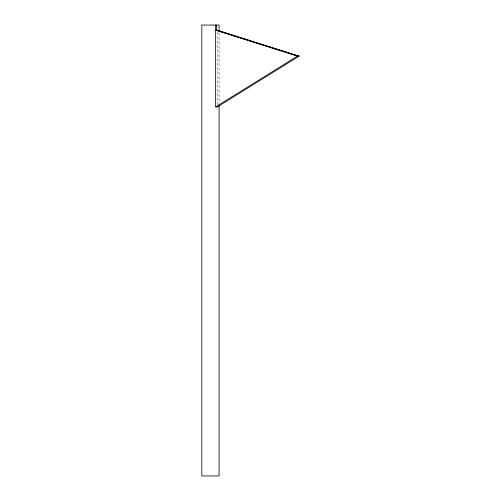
<?xml version="1.0" encoding="UTF-8"?>
<svg xmlns="http://www.w3.org/2000/svg" width="501" height="501" viewBox="0 0 501 501"><rect width="100%" height="100%" fill="white"/><g stroke="black" fill="none" stroke-linecap="round" stroke-linejoin="round"><path stroke-width="0.38" stroke-dasharray="2.5 1.88" d="M217.259 104.678L217.428 31.782M219.081 32.878L219.081 103.331"/><path stroke-width="0.75" d="M216.069 107.007L217.252 107.007L299.191 56.106L297.419 56.106L215.48 107.007L215.662 25.05M299.191 56.106L217.434 30.235L215.662 30.235L297.419 56.106M298.314 56.106L216.551 30.235L216.551 25.05M219.081 30.53L219.081 25.05L201.809 25.05L201.809 475.95L219.081 475.95L219.081 105.68"/></g></svg>
